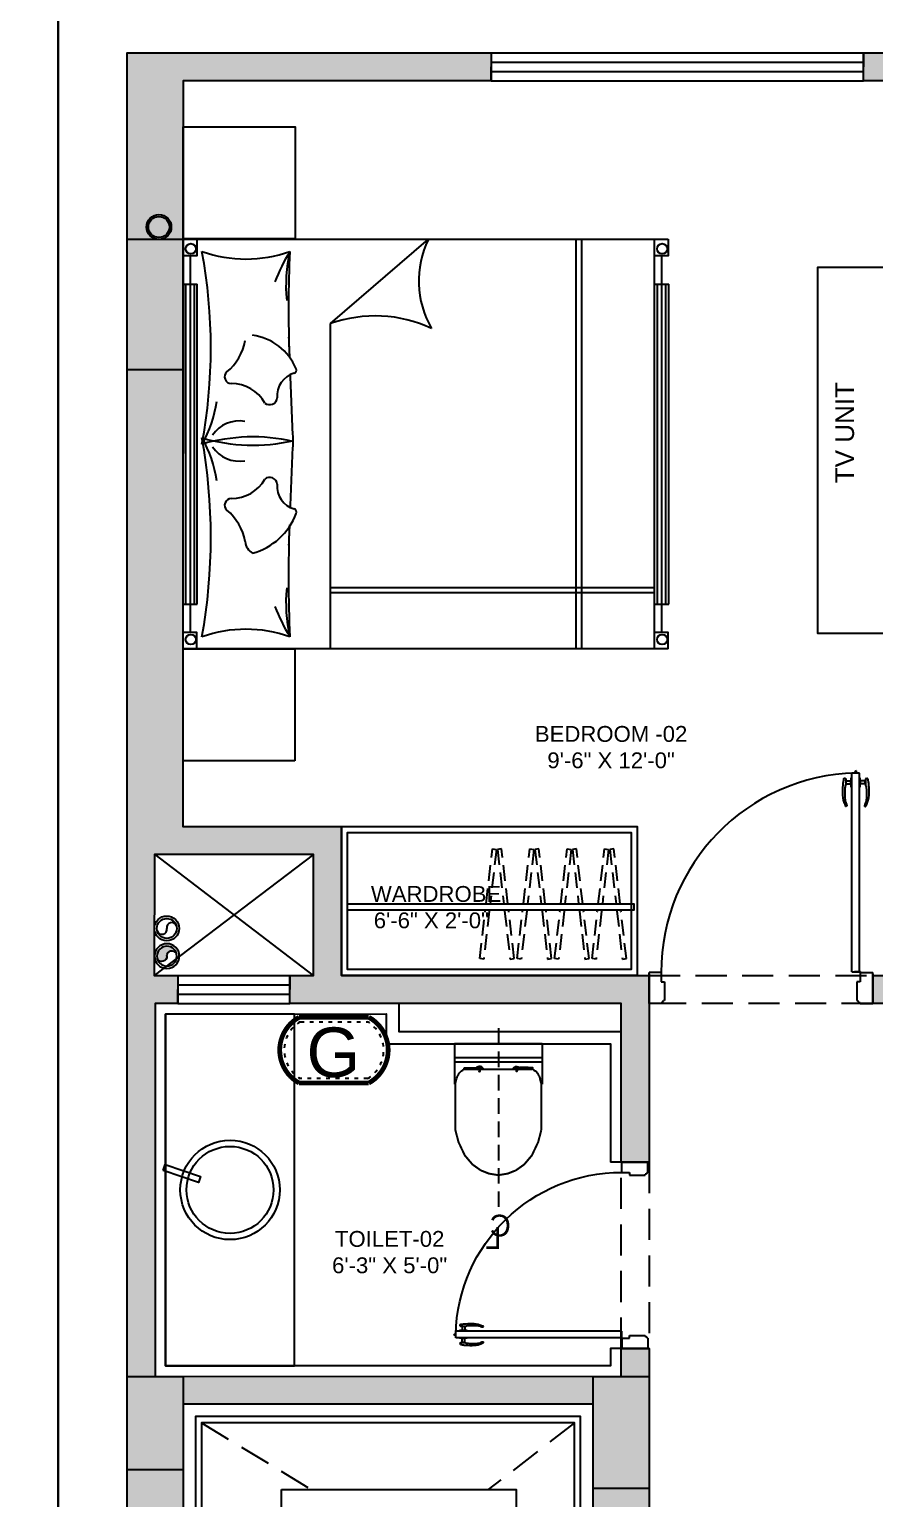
# Model space of a CAD drawing. Extents: x 374263 to 374793, y -84373 to -83661.
# Drawn here: x 374669.3 to 374715.7, y -84090.2 to -84009.5 of the extents above; entities that cross this region are included whole.
import ezdxf

# ---------------------------------------------------------------- set-up
doc = ezdxf.new("R2010")
doc.units = 0
doc.header["$MEASUREMENT"] = 0
for name, pattern in [('ACAD_ISO03W100', [30, 12, -18]), ('DASHED', [0.75, 0.5, -0.25]), ('DASHED2', [0.375, 0.25, -0.125])]:
    doc.linetypes.add(name, pattern=pattern)
doc.layers.get('0').update_dxf_attribs({"linetype": 'CONTINUOUS'})
for name, color, linetype in [('_DIMENSION', 190, 'CONTINUOUS'), ('_ELEVATION__18', 6, 'CONTINUOUS'), ('_HATCH_251', 251, 'CONTINUOUS'), ('_TEXT', 3, 'CONTINUOUS'), ('COLUMN', 2, 'CONTINUOUS'), ('DOOR', 32, 'CONTINUOUS'), ('FORMAT_BODER', 34, 'CONTINUOUS'), ('FORMAT_BODER_HATCH', 8, 'CONTINUOUS'), ('FURNITURE', 36, 'CONTINUOUS'), ('HATCH', 251, 'CONTINUOUS'), ('PL_SOIL_PIPE', 20, 'CONTINUOUS'), ('PLUMBING_FITTINGS', 155, 'CONTINUOUS'), ('TOILET_FIXTURES', 125, 'CONTINUOUS')]:
    doc.layers.add(name, color=color, linetype=linetype)
doc.styles.add('6_IN', font='arial.ttf', dxfattribs={"height": 6})
doc.styles.add('ABHAY', font='cityb___.ttf', dxfattribs={"height": 8})
doc.styles.add('TEXT', font='arial.ttf', dxfattribs={"height": 5})

# ---------------------------------------------------------------- blocks, each defined once
blk = doc.blocks.new('HANDLE_')
at = {"color": 25}
for p, q in [((-0.7500000000004547, -1.09139e-11), (0.7500000000004547, 1.09139e-11)), ((-3.842498068636357, -0.8676284369915948), (-3.853216888692712, -0.9166993664020991)), ((-0.7499999999977263, -0.1250000000121645), (-0.7500000000004547, -1.20508e-11)), ((-0.7499999999977263, -0.1250000000121645), (0.7500000000022738, -0.1250000000121645)), ((-0.31193088684131, -0.1339285402199266), (-0.3119308868422195, -0.1250000000121645)), ((0.3032124157793987, -0.9556787557717143), (-0.3032124157766702, -0.9556787557717143)), ((-0.2933930870608492, -0.1524663399978863), (0.2933930870653967, -0.1524663399978863)), ((-0.2499999999986358, -0.902466339997886), (-0.2499999999986358, -0.1524663399978863)), ((-0.2499999999977263, -0.9024663399977724), (0.2500000000022737, -0.9024663399977724)), ((0.2500000000013642, -0.902466339997886), (0.2500000000013642, -0.1524663399977726)), ((0.3032124157793987, -0.9556787557717143), (0.3426731880731495, -0.95135046825294)), ((0.3119308868458575, -0.1339285402199266), (0.3119308868467669, -0.1250000000121645)), ((0.6463932587589625, -1.053500312676419), (0.646393258758053, -1.234952984337382)), ((0.7500000000022738, -0.1250000000121645), (0.7500000000004547, -1.20508e-11))]:
    blk.add_line(p, q, dxfattribs=at)
for centre, radius, start, end in [((-3.778072760740997, -0.9331134917514416), 0.0769159507294752, 167.6781249051478, 262.0686072607006), ((-3.767353940683732, -0.8840425623365034), 0.0769159507294752, 88.24931041742155, 167.6781249085744), ((-0.3009289805590924, -1.419460461631159), 0.4637873270867705, 90.28209423090686, 130.7272898885489), ((-0.2933930870608492, -0.1339285402175392), 0.0185377997804608, 180.0000000073801, 270), ((-0.2499999999986358, -0.9556787557762618), 0.0532124157783414, 90, 179.9999999951015), ((0.2500000000013642, -0.9556787557762618), 0.0532124157783414, 4.8983595e-09, 90), ((0.2933930870653967, -0.1339285402175392), 0.0185377997804608, 270, 359.9999999926198), ((0.415379954731634, -1.423615301906123), 0.477828784213676, 67.39559944381442, 98.75216363580843), ((0.5694773080263076, -1.234952984337155), 0.0769159507294752, 278.1758633467022, 359.9999999994072), ((0.5694773080290361, -1.053500312676192), 0.0769159507294752, 359.9999999998307, 67.39559944375627)]:
    blk.add_arc(centre, radius, start, end, dxfattribs=at)
for points, knots in [([(0.5804156764365871, -1.311087178844559), (0.2404666102843294, -1.359928414367117), (-0.5324436510968554, -1.500316170596986), (-2.807718213423413, -1.583981610057549), (-3.622089301655705, -1.037196674035044), (-3.779623931885451, -1.010556217176142), (-3.788686179886553, -1.009293665094332)], [0.06465077938968, 0.06465077938968, 0.06465077938968, 0.06465077938968, 0.4505205632379475, 1.832325763560979, 2.246212023165044, 2.271789688375158, 2.271789688375158, 2.271789688375158, 2.271789688375158]), ([(-0.6035313947181749, -1.067991453448598), (-0.6098302535333461, -1.068714258614932), (-0.6161585194799954, -1.069431592586282), (-0.7698983168706947, -1.08664164307754), (-0.9305572701600792, -1.099817278792102), (-2.418423520624401, -1.120246660228416), (-2.754086384392849, -1.10592491586908), (-3.055444082143821, -1.039428431763212), (-3.109407603767521, -1.023997047075339), (-3.205341281711751, -0.9890947827407216), (-3.252207411322614, -0.9665128117130732), (-3.367705836836193, -0.9102795760228444), (-3.434128194658569, -0.8767955881079386), (-3.560049150617032, -0.8354699217416055), (-3.607370699731744, -0.8233649423218594), (-3.697280721912193, -0.8102639610380036), (-3.733476652535956, -0.8081261451404771), (-3.765004116617547, -0.8071625141921002)], [0.6671451956050121, 0.6671451956050121, 0.6671451956050121, 0.6671451956050121, 0.6810983110480155, 0.6810983110480155, 1.004570596250969, 1.004570596250969, 1.651515166656878, 1.651515166656878, 1.812419402126525, 1.812419402126525, 1.988170690984935, 1.988170690984935, 2.163921979843344, 2.163921979843344, 2.251194067272754, 2.251194067272754, 2.323653162038147, 2.323653162038147, 2.323653162038147, 2.323653162038147])]:
    blk.add_open_spline(points, degree=3, knots=knots, dxfattribs=at)
blk = doc.blocks.new("D3'")
at = {"layer": 'DOOR', "color": 251}
for p, q in [((-3.364944593389736, 5.08796792857538), (-3.364944593389736, 37.09107455347919)), ((-2.114944593389735, 37.09107455348101), (-3.364944593389736, 37.09107455348101)), ((-2.582151463421723, 37.09107455348101), (-2.582151463421723, 37.42844256444266)), ((-2.114944593389735, 5.08796792857538), (-2.114944593389735, 37.09107455347919)), ((-36.00000000000046, 0), (-36.00000000000046, 5.000000000001818)), ((-34.03367700265244, 5.000000000001818), (-35.99999999999955, 5.000000000001818)), ((-36.00000000000091, 4.750000000000909), (-36, 0.2500000000009095)), ((-36.00000000000091, 4.750000000000909), (-36, 0.2500000000009095)), ((-36.00000000000046, 0.2500000000009095), (-36.00000000000046, 4.750000000000909)), ((-35.5, 5.000000000001818), (-35.5, 5.000000000001818)), ((-34.03367700265244, 5.000000000001818), (-34.03367700265244, 3.500000000001819)), ((-3.364944593389736, 5.08796792857538), (-2.114944593389735, 5.087967928577199)), ((-2.080378661138638, 5.089281034575833), (-2.952244309281923, 5.089281034574012)), ((-2.952244309281923, 5.073297343289596), (-2.952244309281923, 5.089281034574012)), ((-2.082332696775663, 5.073297343291415), (-2.952244309281923, 5.073297343289596)), ((-2.033677002652438, 5.000000000001818), (-2.033677002652438, 3.500000000001819)), ((-2.015983691284418, 5.006948337801077), (-2.015983691284418, 4.137036725293)), ((-2, 5.008902373436285), (-2, 4.137036725293)), ((-2.000000000000909, 5.000000000001818), (0, 5.000000000001818)), ((-0.75, 5.000000000001818), (-0.75, 5.000000000001818)), ((-0.75, 5.000000000001818), (-0.75, 5.000000000001818)), ((0, 0), (0, 5.000000000001818)), ((-4.547e-13, 0.2500000000045475), (-4.547e-13, 4.750000000004545)), ((-9.095e-13, 4.750000000007275), (0, 0.250000000007276)), ((-34.03367700265244, 3.500000000003637), (-33.53367700265244, 3.500000000001819)), ((-33.53367700265244, 3.500000000003637), (-33.53367700265244, 0.500000000003638)), ((-2.033677002652438, 3.500000000003637), (-2.533677002652437, 3.500000000001819)), ((-2.533677002652437, 3.500000000003637), (-2.533677002652437, 0.500000000003638)), ((-2.015983691284418, 4.137036725293), (-2, 4.137036725293)), ((-34.03367700265244, 1.819e-12), (-36.00000000000046, 0)), ((-34.03367700265244, 0.1381389938869688), (-34.03367700265244, 1.819e-12)), ((-33.53367700265244, 0.500000000001819), (-33.67181599653668, 0.500000000001819)), ((-2.533677002652437, 0.500000000001819), (-2.395538008768198, 0.500000000001819)), ((-2.033677002652438, 0.1381389938869688), (-2.033677002652438, 1.819e-12)), ((-2.033677002652438, 1.819e-12), (0, 0))]:
    blk.add_line(p, q, dxfattribs=at)
blk.add_circle((-2.015983691284644, 5.073297343291415), 0.0663490054912472, dxfattribs=at)
for centre, radius, start, end in [((-2.001500999663903, 5.06734061591726), 32.03224678733896, 91.32096415422062, 180.1204516170646), ((-2.582151463421951, 37.09107455348101), 0.3373680109623365, 90, 180), ((-34.03367700265267, 0.500000000001819), 0.3618609855343493, 269.9999999999479, 0), ((-2.033677002652666, 0.500000000001819), 0.3618609855343493, 180, 270.0000000000521)]:
    blk.add_arc(centre, radius, start, end, dxfattribs=at)
at = {"layer": 'DOOR', "color": 251, "extrusion": (0, 0, -1), "zscale": -1, "rotation": 90}
blk.add_blockref('HANDLE_', (3.364944593378821, 35.59107455347919), dxfattribs=at)
at = {"layer": 'DOOR', "color": 251, "rotation": 90}
blk.add_blockref('HANDLE_', (-2.114944593400648, 35.59107455347919), dxfattribs=at)
blk = doc.blocks.new('W_C')
at = {"layer": 'TOILET_FIXTURES', "color": 0, "linetype": 'DASHED2', "ltscale": 10}
blk.add_line((76930.99999999997, -182791.5000000001), (76930.99999999997, -182821.5), dxfattribs=at)
at = {"layer": 'TOILET_FIXTURES', "extrusion": (1.22205784014e-05, 1.87020996e-08, 0.9999999999253286)}
for p, q in [((76923.95652173957, -182793.999999999, 8.60753783063e-05), (76923.95652173857, -182800.4695277456, 8.61963720707e-05)), ((76923.95652173957, -182793.999999999, 8.60753783063e-05), (76938.0434782605, -182794.0000000011, -8.60753783074e-05)), ((76938.0434782605, -182794.0000000011, -8.60753783074e-05), (76938.04347825947, -182800.4695277477, -8.5954384543e-05)), ((76936.49315291051, -182798.091752719, -6.70529814524e-05), (76925.59165039148, -182798.0917527172, 6.61696847844e-05)), ((76924.10536490874, -182800.3274194626, 8.43747647169e-05), (76924.29398361118, -182799.6302133218, 8.20566958569e-05)), ((76937.91183730144, -182800.33395942, -8.43481913059e-05), (76937.72321859866, -182799.6302133239, -8.20563231911e-05))]:
    blk.add_line(p, q, dxfattribs=at)
for points, elevation in [([(76937.99213957172, -182796.1736521909), (76923.9565159943, -182796.1736521888), (76923.95651599416, -182796.9662218839), (76937.99213957161, -182796.9662218859)], 0.9367226854038214), ([(76926.19775980865, -182797.8268445524), (76925.52404355502, -182797.8268445523), (76925.52404355493, -182798.091752735), (76926.19775980862, -182798.091752735)], 0.9367226854038208), ([(76926.19775980865, -182797.8268445524), (76926.81610216126, -182797.8268445525), (76926.81610216117, -182798.0917527352), (76926.19775980862, -182798.091752735)], 0.9367226854038208), ([(76926.81610216126, -182797.8268445525), (76927.51750523978, -182797.8268445525), (76927.51750523974, -182798.0917527352), (76926.81610216117, -182798.0917527352)], 0.9367226854038204), ([(76935.27281509068, -182797.8429058157), (76934.54725813086, -182797.8429058155), (76934.54725813081, -182798.0917527362), (76935.27281509066, -182798.0917527364)], 0.9367226854038204), ([(76935.80513324692, -182797.8429058159), (76935.27281509068, -182797.8429058157), (76935.27281509066, -182798.0917527364), (76935.80513324687, -182798.0917527364)], 0.9367226854038208), ([(76936.49314716656, -182797.8429058159), (76935.80513324692, -182797.8429058159), (76935.80513324687, -182798.0917527364), (76936.4931471665, -182798.0917527366)], 0.9367226854038204)]:
    blk.add_lwpolyline(points, close=True, dxfattribs=dict(at, elevation=elevation))
at = {"layer": 'TOILET_FIXTURES', "extrusion": (1.22205784014e-05, 1.87020996e-08, 0.9999999999253286), "const_width": 0.3230591401852507}
for points, elevation in [([(76924.1053591638, -182800.3274194803), (76924.10535916264, -182807.9291317614)], 0.9367226854038208), ([(76924.10535916264, -182807.9291317614), (76924.59828323561, -182809.8091095084), (76925.60712904981, -182811.9464474375), (76926.84464669885, -182813.4116665592), (76928.18322757818, -182814.3634419875), (76929.4980696727, -182814.8842957426), (76931.081920971, -182815.1465199369)], 0.9367226854038212)]:
    blk.add_lwpolyline(points, dxfattribs=dict(at, elevation=elevation))
at = {"layer": 'TOILET_FIXTURES', "extrusion": (1.22205784014e-05, 1.87020996e-08, 0.9999999999253286), "const_width": 0.3230591401852507, "elevation": 0.9367226854038202}
blk.add_lwpolyline([(76937.91183155755, -182800.3274194824), (76937.91183155638, -182807.9249669013, -0.0641941157641644), (76937.91077524843, -182807.9331604468), (76937.41890748231, -182809.8091095103), (76936.41006166743, -182811.9464474392), (76935.172544018, -182813.4116665605), (76933.8339631385, -182814.3634419884), (76932.51912104362, -182814.884295743), (76930.93526974572, -182815.146519937)], format="xyb", dxfattribs=at)
at = {"layer": 'TOILET_FIXTURES', "extrusion": (1.22205784014e-05, 1.87020996e-08, 0.9999999999253286)}
for centre, radius in [((76928.04398853298, -182798.2938576332, 0.9367226854038214), 0.1205079526204136), ((76934.0509267175, -182798.297159632, 0.9367226854038215), 0.1315382488167764)]:
    blk.add_circle(centre, radius, dxfattribs=at)
for centre, radius, start, end in [((76926.40716609386, -182800.0588229607, 0.9367226854038203), 2.156216754448939, 114.1778502743317, 168.5344594617902), ((76928.01281549223, -182798.4489587993, 0.9367226854038205), 0.7952096467459662, 26.69219823938087, 128.5258389671439), ((76928.00948552696, -182798.3622299119, 0.936722685403821), 0.4736652703590666, 34.82209638647618, 145.1779035969845), ((76934.0426665876, -182798.2410837662, 0.9367226854038213), 0.6427739149827633, 38.27730437557205, 166.5661371476442), ((76934.0468132892, -182798.165288733, 0.9367226854038202), 0.3291560389786517, 12.90926341015889, 167.0907365728578), ((76935.610024627, -182800.0588229621, 0.9367226854038211), 2.156216754448939, 11.46554052120333, 65.82214970905258)]:
    blk.add_arc(centre, radius, start, end, dxfattribs=at)
at = {"layer": 'TOILET_FIXTURES', "color": 0, "linetype": 'DASHED2', "ltscale": 10, "char_height": 3.499999999999999, "width": 46.00910087005506, "attachment_point": 1, "style": 'ABHAY'}
for s, insert in [('\\A1;{\\fCentury Gothic|b0|i0|c0|p34;C}', (76928.99999999997, -182821.5)), ('\\A1;{\\fCentury Gothic|b0|i0|c0|p34;L}', (76930.50000000003, -182823.5000000001))]:
    blk.add_mtext(s, dxfattribs=dict(at, insert=insert))
blk = doc.blocks.new('WTRWF')
at = {"layer": 'PLUMBING_FITTINGS', "rotation": 180.0000078334754}
blk.add_blockref('W_C', (422106.4237395412, -345119.4306669388), dxfattribs=at)
blk = doc.blocks.new('WFA')
at = {"layer": 'FURNITURE', "linetype": 'DASHED', "ltscale": 5}
for points in [[(259475.3518783471, -20935.12798507938), (259467.6500667337, -20934.24296354223), (259467.7244815497, -20933.59537603107), (259475.3518783471, -20934.47184650014)], [(259476.5308765342, -20934.60732615617), (259485.3686293699, -20935.62287963781), (259485.2942145539, -20936.27046714904), (259476.5308765342, -20935.26346473536)], [(259475.3518783471, -20937.60122704455), (259467.6500667337, -20938.48624858167), (259467.7244815497, -20939.13383609286), (259475.3518783471, -20938.25736562374)], [(259476.5308765342, -20938.12188596776), (259485.3686293699, -20937.10633248606), (259485.2942145539, -20936.45874497489), (259476.5308765342, -20937.46574738857)]]:
    blk.add_lwpolyline(points, dxfattribs=at)
blk = doc.blocks.new('A$C65647B64')
at = {"layer": 'HATCH'}
h = blk.add_hatch(color=252, dxfattribs=at)
h.dxf.hatch_style = 1
h.paths.add_polyline_path([(9.000157906208187, 513.0000105146319), (0.0001579152885824, 513.0000105146319), (0.0001579152885824, 534.0000105146319), (9.000157906208187, 534.0000105146319)])
h = blk.add_hatch(color=256, dxfattribs=at)
h.dxf.hatch_style = 1
h.paths.add_polyline_path([(9.000157901260536, 335.9500105146435), (0.0001579103991389, 335.9500105146435), (0.0001579152885824, 350.9500105146435), (9.000157906091772, 350.9500105146435)])
h = blk.add_hatch(color=252, dxfattribs=at)
h.dxf.hatch_style = 1
h.paths.add_polyline_path([(84.00015790149337, 332.9500105146435), (75.00015791063197, 332.9500105146435), (75.00015790609177, 350.9500105146435), (84.00015789701138, 350.9500105146435)])
at = {"layer": 'COLUMN', "ltscale": 10}
for points in [[(9.000157906208187, 513.0000105146319), (0.0001579152885824, 513.0000105146319), (0.0001579152885824, 534.0000105146319), (9.000157906208187, 534.0000105146319)], [(9.000157901260536, 335.9500105146435), (0.0001579103991389, 335.9500105146435), (0.0001579152885824, 350.9500105146435), (9.000157906091772, 350.9500105146435)], [(84.00015790149337, 332.9500105146435), (75.00015791063197, 332.9500105146435), (75.00015790609177, 350.9500105146435), (84.00015789701138, 350.9500105146435)]]:
    blk.add_lwpolyline(points, close=True, dxfattribs=at)
blk = doc.blocks.new('RF')
at = {"layer": '_ELEVATION__18', "ltscale": 12, "const_width": 1.066210281212989}
blk.add_lwpolyline([(180518.3899854933, -96041.36760216898), (180502.8432171151, -96041.36760216921, -0.5903954171693245), (180502.8432171151, -96026.69798343319), (180518.3899854933, -96026.69798343319, -0.5903954171709516), (180518.3899854933, -96041.36760216898, 0.5903954171709516)], format="xyb", dxfattribs=at)
at = {"layer": '_HATCH_251', "linetype": 'ACAD_ISO03W100', "ltscale": 0.07}
blk.add_lwpolyline([(180518.1236733271, -96040.36760216898), (180503.1095292813, -96040.36760216921, -0.5677755705015859), (180503.1095292813, -96027.69798343319), (180518.1236733271, -96027.69798343319, -0.5677755705028685)], format="xyb", close=True, dxfattribs=at)
at = {"layer": '_TEXT', "insert": (180510.4947465362, -96040.19575134157), "char_height": 11.05446819561627, "width": 125.1391115068804, "attachment_point": 8, "style": '6_IN'}
blk.add_mtext('\\A1;{\\fSwis721 BdOul BT|b0|i0|c0|p82;G}', dxfattribs=at)
blk = doc.blocks.new('R_W_P')
h = blk.add_hatch(color=5)
edge = h.paths.add_edge_path()
edge.add_arc((0.5650995811330155, -0.5738365855424205), 1.09365611150203, 46.97891212682749, 148.3522443334496)
edge.add_arc((-1.296937221214949, 0.5738365855370386), 1.09365611150203, 226.9789121268035, 328.3522443334053, ccw=False)
edge.add_arc((-0.365918820044812, 0), 1.692307692307715, 7.665578230314793, 187.6655782302262, ccw=False)
for radius in [2.000000000000025, 1.692307692307715]:
    blk.add_circle((-0.365918820044812, 0), radius)
blk = doc.blocks.new('YTRYETY')
at = {"layer": 'PL_SOIL_PIPE', "ltscale": 15}
for radius in [1.999999999999999, 1.599999999999999]:
    blk.add_circle((93722.20259649427, -60350.95079915662), radius, dxfattribs=at)
for centre, start, end in [((93722.1349007243, -60350.15177561116), 102.7037645026153, 274.8427124536952), ((93722.27029226428, -60351.74982270207), 282.7037645026154, 94.84271245369528)]:
    blk.add_arc(centre, 0.8018861162721911, start, end, dxfattribs=at)
blk = doc.blocks.new('WASTE')
blk.add_hatch(color=132).paths.add_polyline_path([(0.9731623172859722, -1.196909174849662, 0.8053225441454062), (0.995486700558729, 0.4029350744169343, 0.4183062879604785), (-0.6268376827141529, -1.196909174849688, 0.4101326469305815), (0.9508379340129524, -2.796753424116312, -0.8053225441455412)])
for radius in [1.999999999999999, 1.599999999999999]:
    blk.add_circle((0.9731623172858468, -1.196909174849688), radius)
for centre, start, end in [((0.8097751235716948, -0.3945513710054791), 281.5099872441403, 76.5526600904395), ((1.136549510999997, -1.999266978693901), 101.5099872441403, 256.5526600904395)]:
    blk.add_arc(centre, 0.8188244136928791, start, end)
blk = doc.blocks.new('HH')
at = {"layer": 'FORMAT_BODER_HATCH', "ltscale": 12}
h = blk.add_hatch(color=251, dxfattribs=at)
h.dxf.hatch_style = 1
h.paths.add_polyline_path([(364651.477923392, -82436.69399200841), (364655.9779237104, -82436.69399200841), (364655.9779236869, -82440.44399201384), (364660.477922342, -82440.44399123784), (364660.4779222714, -82444.94399123784), (364655.9779236869, -82444.94399201384), (364655.9779236864, -82567.9439920139), (364651.4779236864, -82567.9439920139), (364651.477923687, -82563.44399201381), (364648.477923687, -82563.44399201384), (364648.477923687, -82558.94399201384), (364651.4779236869, -82558.94399201384)])
h.paths.add_polyline_path([(364696.4779223184, -82440.44399201384), (364711.4779236868, -82440.44399201385), (364711.4779236868, -82416.44399201384), (364768.477923687, -82416.44399201384), (364768.4780708271, -82974.44399201384), (364754.9779237159, -82974.44399208148), (364754.9779237159, -82969.94399201384), (364759.4779159009, -82969.94399201384), (364763.9779236868, -82969.94399201384), (364763.9779236867, -82831.94399201381), (364740.079591122, -82831.94399201378), (364740.079591122, -82827.44399201378), (364763.9779134879, -82827.44399201381), (364763.9779134878, -82612.94399201381), (364651.477923687, -82612.94399201381), (364651.4779236864, -82603.94399201384), (364655.9779236864, -82603.94399201384), (364655.9779236866, -82608.44399201384), (364763.9779236867, -82608.44399201397), (364763.9784032581, -82440.4428128141), (364759.4784032627, -82440.4428128141), (364759.4779236869, -82420.94399201384), (364715.9779236868, -82420.94399201384), (364715.9779236867, -82444.94399201384), (364696.4779223184, -82444.94399201384)])
h.paths.add_polyline_path([(364646.9779236869, -82410.44399202679), (364655.9779236869, -82410.44399201384), (364655.9779236995, -82418.69399200841), (364651.4779236814, -82418.69399200841), (364651.4779236869, -82414.94399201384), (364646.9779236843, -82414.94399201128)])
h.paths.add_polyline_path([(364691.8883714481, -82827.44399201384), (364691.8883714481, -82969.94399201384), (364724.8415710991, -82969.94399201384), (364724.8415710991, -82974.44399201384), (364687.3883714481, -82974.44399201384), (364687.3883714481, -82951.94399201387), (364684.4779270589, -82951.94399201384), (364684.4779270589, -82947.44399201387), (364687.388371448, -82947.44399201387), (364687.3883714481, -82831.94399201381), (364660.1521732968, -82831.94399201375), (364660.1521732968, -82827.44399201375)], flags=17)
edge = h.paths.add_edge_path()
edge.add_line((364614.066056504, -82947.44268446518), (364624.4779270589, -82947.44399201387))
edge.add_line((364624.4779270589, -82947.44399201387), (364624.4779270589, -82951.94399201384))
edge.add_line((364624.4779270589, -82951.94399201384), (364621.4779236868, -82951.94399201387))
edge.add_line((364621.4779236868, -82951.94399201387), (364621.4779236869, -82977.44399201882))
edge.add_line((364621.4779236869, -82977.44399201882), (364616.9779236869, -82977.44399201384))
edge.add_line((364616.9779236869, -82977.44399201384), (364616.9779236869, -82951.94399201384))
edge.add_line((364616.9779236869, -82951.94399201384), (364612.5647312794, -82951.94399201384))
edge.add_line((364612.5647312794, -82951.94399201384), (364612.5673817287, -82947.44399201384))
h.paths.add_polyline_path([(364588.5246398939, -83001.44399137175), (364588.5246398939, -83006.19398419894), (364558.5246398939, -83006.19398419894), (364558.5246398939, -83001.44399179668), (364554.0246398215, -83001.44399193443), (364541.9785676553, -83001.44399193443), (364541.9785222922, -83001.44399203104), (364537.4785222922, -83001.44399209478), (364537.4785079404, -82996.94399205995), (364532.9780488604, -82996.94399206548), (364532.9780488345, -82978.94312357577), (364537.4783070624, -82978.94312357024), (364537.478048805, -82951.9439920083), (364582.561561612, -82951.94399201384), (364582.561561612, -82947.44399201384), (364537.4779236868, -82947.44399201384), (364537.4779236868, -82831.94399201384), (364624.1546590683, -82831.94399201378), (364624.1546590683, -82827.44399201378), (364612.4779414858, -82827.44399201381), (364612.4779236868, -82727.4415599941), (364607.9779236869, -82727.4415599941), (364607.9779236868, -82827.44333154491), (364532.9786116753, -82827.44333154487), (364532.9779236823, -82686.44399201384), (364549.4779236868, -82686.44399201381), (364549.4779236868, -82681.94399201384), (364537.4779236777, -82681.94399201384), (364537.4779236843, -82627.94399201384), (364603.4779206244, -82627.94399201381), (364603.4779206244, -82681.94397976407), (364585.4779236868, -82681.94399201381), (364585.4779236868, -82686.44399201384), (364607.9779236823, -82686.44399201384), (364607.9779236869, -82690.94401888968), (364612.4779236868, -82690.94407264142), (364612.4779134695, -82618.99353512423), (364607.977923687, -82618.99444890342), (364607.9779236823, -82623.49399201383), (364532.9779240334, -82623.44399201384), (364532.9779236868, -82563.44399201384), (364536.6680373027, -82563.44399201384), (364536.6680373027, -82558.93179253244), (364532.8581509187, -82558.93117943776), (364532.8743609331, -82539.44399201384), (364558.4779236868, -82539.44399201374), (364558.4779236868, -82558.93530222379), (364554.6680373027, -82558.9346891291), (364554.6680373027, -82563.44399201384), (364607.977923687, -82563.44399201384), (364607.9785774614, -82588.99214757112), (364612.4785774614, -82588.99214757112), (364612.477923687, -82558.94399201384), (364562.9740628398, -82558.93602575167), (364562.9779236868, -82534.94399201372), (364537.428013926, -82534.94399201384), (364537.5278334476, -82414.94399201384), (364587.0869650373, -82414.94399201384), (364587.0869650373, -82410.44399196413), (364528.4779236868, -82410.44399201384), (364528.4779236868, -83010.44399201384), (364621.4779236604, -83010.44399201384), (364621.4779236665, -82996.9439909147), (364616.9783971464, -82996.94399092795), (364616.9779236665, -83001.44399088339)])
at = {"layer": 'FORMAT_BODER_HATCH', "color": 4}
for p, q in [((364587.0869650373, -82410.44399196413), (364587.08696503495, -82412.69399196413)), ((364587.0869650373, -82410.44399196413), (364646.9779236869, -82410.44399202679)), ((364646.9779236869, -82410.44399202679), (364646.9779236845, -82412.69399202679)), ((364587.08696503256, -82414.94399196413), (364587.08696503495, -82412.69399196413)), ((364646.9779236822, -82414.94399202679), (364646.9779236845, -82412.69399202679)), ((364587.08696503256, -82414.94399196413), (364646.9779236822, -82414.94399202679)), ((364536.6680372973, -82558.93789227317), (364554.6680373027, -82558.9346891291)), ((364536.6680372973, -82558.93789227317), (364536.66843769036, -82561.18789223755)), ((364554.6680373027, -82558.9346891291), (364554.6684376957, -82561.18468909348)), ((364536.66883808334, -82563.43789220192), (364536.66843769036, -82561.18789223755)), ((364554.6688380887, -82563.43468905786), (364554.6684376957, -82561.18468909348)), ((364536.66883808334, -82563.43789220192), (364554.6688380887, -82563.43468905786))]:
    blk.add_line(p, q, dxfattribs=at)
at = {"layer": 'FORMAT_BODER_HATCH'}
for p, q in [((364587.0869650357, -82411.94399196413), (364646.97792368534, -82411.94399202679)), ((364587.08696503413, -82413.44399196413), (364646.97792368376, -82413.44399202679)), ((364536.668304226, -82560.43789224942), (364554.66830423137, -82560.43468910536)), ((364536.66857115465, -82561.93789222567), (364554.66857116, -82561.93468908161))]:
    blk.add_line(p, q, dxfattribs=at)
at = {"layer": 'FORMAT_BODER_HATCH', "linetype": 'BYBLOCK'}
for p, q in [((364561.2428908545, -82454.00524788142), (364576.9728571858, -82440.44399201382)), ((364613.3491861906, -82506.37910162263), (364613.3491861906, -82440.44399201382)), ((364538.643508847, -82443.09856165551), (364538.643508847, -82503.72453198094)), ((364614.5147713508, -82443.09856165551), (364614.5147713508, -82503.72453198094)), ((364561.2428908545, -82506.37910162263), (364561.2428908545, -82454.00524788142))]:
    blk.add_line(p, q, dxfattribs=at)
at = {"layer": 'FORMAT_BODER_HATCH', "color": 251, "ltscale": 10}
blk.add_line((364607.977923687, -82588.99214757112), (364606.2842008063, -82588.99214757112), dxfattribs=at)
at = {"layer": 'FORMAT_BODER_HATCH', "color": 251, "linetype": 'DASHED2', "ltscale": 20}
for p, q in [((364540.4779236869, -82630.94399201384), (364558.1314272893, -82641.66672075607)), ((364600.4779236868, -82630.94399201384), (364586.6111342041, -82641.66672075607))]:
    blk.add_line(p, q, dxfattribs=at)
at = {"layer": 'FORMAT_BODER_HATCH', "color": 251, "ltscale": 12}
for points in [[(364621.4779236543, -83001.443990905), (364621.4779236604, -83001.443990905), (364621.4779236604, -83010.44399201384), (364528.4779236868, -83010.44399201384), (364528.4779236868, -82410.44399201384), (364587.0869650373, -82410.44399196413), (364587.0869650373, -82414.94399201384), (364537.5278334476, -82414.94399201384), (364537.428013926, -82534.94399201384), (364562.9779236868, -82534.94399201372), (364562.9740628398, -82558.93602575167), (364612.477923687, -82558.94399201384), (364612.4792312357, -82588.99214757112), (364607.977923687, -82588.99214757112), (364607.977923687, -82563.44399201384), (364554.6680373027, -82563.44399201384)], [(364554.6680373027, -82563.44399201384), (364554.6680373027, -82558.9346891291), (364558.4779236868, -82558.93530222379), (364558.4779236868, -82539.44399201374), (364532.8743609331, -82539.44399201384), (364532.8581509187, -82558.93117943776), (364536.6680373027, -82558.93179253244), (364536.6680373027, -82563.44399201384), (364532.9779236868, -82563.44399201384), (364532.9779240334, -82623.44399201384), (364607.9779236823, -82623.49399201383), (364607.977923687, -82618.99353512423), (364612.4779134695, -82618.99444890342), (364612.4779236868, -82690.94404576554)], [(364603.4779206244, -82681.94397976407), (364603.4779206244, -82627.94399201381), (364537.4779236843, -82627.94399201384), (364537.4779236777, -82681.94399201384)], [(364572.1915173417, -82563.44399326443), (364572.1896235359, -82567.94399326449), (364607.9779237654, -82567.94399305774), (364607.977923687, -82563.44399201384), (364572.1915173417, -82563.44399326443)]]:
    blk.add_lwpolyline(points, dxfattribs=at)
for points in [[(364646.9779236869, -82410.44399202679), (364655.9779236869, -82410.44399201384), (364655.9779236995, -82418.69399200841), (364651.4779236814, -82418.69399200841), (364651.4779236869, -82414.94399201384), (364646.9779236843, -82414.94399201128)], [(364651.477923392, -82436.69399200841), (364655.9779237104, -82436.69399200841), (364655.9779236869, -82440.44399201384), (364660.477922342, -82440.44399123784), (364660.4779222714, -82444.94399123784), (364655.9779236869, -82444.94399201384), (364655.9779236864, -82567.9439920139), (364651.4779236864, -82567.9439920139), (364651.477923687, -82563.44399201381), (364648.477923687, -82563.44399201384), (364648.477923687, -82558.94399201384), (364651.4779236869, -82558.94399201384)]]:
    blk.add_lwpolyline(points, close=True, dxfattribs=at)
at = {"layer": 'FORMAT_BODER_HATCH', "color": 251}
for points in [[(364555.5066217993, -82440.34399201385), (364537.5066217993, -82440.34399201385), (364537.5066217993, -82422.34399201385), (364555.5066217993, -82422.34399201385)], [(364555.4779236868, -82524.37910162263), (364537.4779236868, -82524.37910162263), (364537.4779236868, -82506.37910162263), (364555.4779236868, -82506.37910162263)], [(364553.3459930675, -82641.66672075604), (364591.1197628873, -82641.66672075604), (364591.1197628873, -82668.96820219883), (364553.3459930675, -82668.96820219883)]]:
    blk.add_lwpolyline(points, close=True, dxfattribs=at)
at = {"layer": 'FORMAT_BODER_HATCH', "linetype": 'BYBLOCK'}
for points in [[(364539.6824884128, -82440.44399201382), (364539.6824884128, -82443.09856165551), (364537.4779236868, -82443.09856165551)], [(364615.5537509166, -82506.37910162263), (364537.4779236868, -82506.37910162263), (364537.4779236868, -82440.44399201384), (364615.5537509166, -82440.4439920129)], [(364600.778114441, -82506.37910162263), (364600.778114441, -82440.44399201382)], [(364601.6541859757, -82506.37910162263), (364601.6541859757, -82440.44399201382)], [(364615.5537509166, -82440.44399201382), (364615.5537509166, -82443.09856165551), (364613.3491861906, -82443.09856165551)], [(364537.4779236868, -82447.64763372649), (364539.7720920296, -82447.64763372649)], [(364537.9576019013, -82499.17545990997), (364537.9576019013, -82447.64763372649)], [(364539.3199654782, -82499.17545990997), (364539.3199654782, -82447.64763372649)], [(364539.7720920296, -82499.17545990997), (364539.7720920296, -82447.64763372649)], [(364613.3491861906, -82447.64763372649), (364615.6433545343, -82447.64763372649)], [(364613.828864406, -82499.17545990997), (364613.828864406, -82447.64763372649)], [(364615.191227982, -82499.17545990997), (364615.191227982, -82447.64763372649)], [(364615.6433545343, -82499.17545990997), (364615.6433545343, -82447.64763372649)], [(364613.3491861906, -82496.54489580706), (364561.2428908545, -82496.54489580706)], [(364613.3491861906, -82497.31922970504), (364561.2428908545, -82497.31922970504)], [(364537.4779236868, -82499.17545990997), (364539.7720920296, -82499.17545990997)], [(364613.3491861906, -82499.17545990997), (364615.6433545343, -82499.17545990997)], [(364539.6824884128, -82506.37910162263), (364539.6824884128, -82503.72453198094), (364537.4779236868, -82503.72453198094)], [(364615.5537509166, -82506.37910162263), (364615.5537509166, -82503.72453198094), (364613.3491861906, -82503.72453198094)]]:
    blk.add_lwpolyline(points, dxfattribs=at)
at = {"layer": 'FORMAT_BODER_HATCH', "color": 251, "ltscale": 0.2}
for points in [[(364651.4779236869, -82503.88208451006), (364639.6701219689, -82503.88208451006), (364639.670121969, -82444.94399201384), (364651.477923687, -82444.94399201384)], [(364555.421646958, -82621.75027020031), (364555.4216467742, -82565.13771489455), (364534.6716465675, -82565.13771489455), (364534.6716467513, -82621.75027020031)], [(364534.2806022796, -82590.29629853803), (364534.603732518, -82589.34994403312), (364540.3036375209, -82591.2868545894), (364539.9805072825, -82592.23320909431)]]:
    blk.add_lwpolyline(points, close=True, dxfattribs=at)
at = {"layer": 'FORMAT_BODER_HATCH', "color": 251, "ltscale": 10}
for points in [[(364562.9779236868, -82551.44399201384), (364562.9779236868, -82534.94399201384), (364610.5874603552, -82534.94399201384), (364610.5874603552, -82558.94399201384), (364562.9779236868, -82558.94399201384), (364562.9779236868, -82534.94399201381), (364562.9779236868, -82534.94399201384)], [(364558.4779236868, -82539.44399201374), (364532.8581509187, -82558.93117943776)], [(364558.4779236868, -82558.94399201384), (364532.9779236868, -82539.44399201384)], [(364607.977923687, -82618.99399201383), (364606.2842008063, -82618.99399201383), (364606.2842008063, -82621.7502691331), (364534.6716465675, -82621.75027038112), (364534.6716465675, -82565.13771489455), (364570.1902200714, -82565.12336658817), (364570.1902200877, -82569.92964476114), (364606.2842008063, -82569.94399307085), (364606.2842008063, -82588.99399201383)]]:
    blk.add_lwpolyline(points, dxfattribs=at)
for points in [[(364563.9779236868, -82550.44399201387), (364563.9779236868, -82535.94399201384), (364609.5874603552, -82535.94399201384), (364609.5874603552, -82557.94399201384), (364563.9779236868, -82557.94399201384), (364563.9779236868, -82550.44399201384)], [(364563.9779236868, -82548.40323505673), (364563.9779236868, -82547.4032350567), (364610.0452809064, -82547.40323505682), (364610.0452809064, -82548.40323505682), (364574.9357442381, -82548.40323505682), (364574.9357442381, -82548.40323505682)]]:
    blk.add_lwpolyline(points, close=True, dxfattribs=at)
at = {"layer": 'FORMAT_BODER_HATCH', "color": 251, "linetype": 'DASHED2', "ltscale": 20}
for points in [[(364612.477923687, -82558.94399201384), (364648.477923687, -82558.94399201384), (364648.477923687, -82563.44399201381), (364612.477923687, -82563.44399201384)], [(364607.9779185783, -82618.99399201383), (364607.9779185783, -82588.99214757112), (364612.4779185783, -82588.99214757112), (364612.4779185783, -82618.99399201383)]]:
    blk.add_lwpolyline(points, close=True, dxfattribs=at)
at = {"layer": 'FORMAT_BODER_HATCH', "color": 251, "linetype": 'CONTINUOUS', "ltscale": 10}
for points in [[(364539.4779236868, -82679.94399201381), (364601.4779236868, -82679.94399201384), (364601.4779236868, -82629.94399201381), (364539.4779236868, -82629.94399201381)], [(364540.4779236868, -82678.94399201381), (364600.4779236868, -82678.94399201384), (364600.4779236868, -82630.94399201381), (364540.4779236868, -82630.94399201381)]]:
    blk.add_lwpolyline(points, close=True, dxfattribs=at)
at = {"layer": 'FORMAT_BODER_HATCH', "linetype": 'BYBLOCK'}
for centre in [(364538.7242349947, -82441.95842898708), (364614.5954974985, -82441.95842898708), (364538.7242349947, -82504.8646646503), (364614.5954974985, -82504.8646646503)]:
    blk.add_circle(centre, 0.8213620001911635, dxfattribs=at)
at = {"layer": 'FORMAT_BODER_HATCH', "color": 251, "ltscale": 0.2}
for radius in [8, 7]:
    blk.add_circle((364545.0466466709, -82593.44399263784), radius, dxfattribs=at)
at = {"layer": 'FORMAT_BODER_HATCH', "linetype": 'BYBLOCK'}
for centre, radius, start, end in [((364590.6791371444, -82447.14015069955), 15.25452888333852, 153.962327859997, 210.0173730417524), ((364456.6196095526, -82457.90450181418), 85.33769666956896, 349.5249660774676, 10.47503392253241), ((364547.6036162509, -82422.72457458709), 20.89673707035097, 250.2291039489654, 289.7708960510345), ((364580.8483589042, -82458.1784476198), 30.56934476195656, 148.9025029548068, 159.13973925094), ((364578.1088547774, -82447.82933149558), 24.0597391914971, 166.9326280439726, 185.8487471700852), ((364755.9849779142, -82451.69751085319), 201.5279024963626, 177.3527278321961, 182.1874007587345), ((365075.7698348893, -82451.53461298883), 521.3127599483022, 180.0403459274256, 180.0472286356962), ((364568.4177817955, -82474.2762788979), 21.50334296055688, 65.10240396449126, 109.4913155705115), ((364547.3850986792, -82464.80028725021), 9.021565989300015, 23.02092609542746, 81.76162060142791), ((364621.7955534134, -82454.50346252487), 67.33851045081299, 181.4189596731996, 184.1998436667029), ((364538.8778723769, -82455.0989838883), 8.775598779056915, 310.2521925173548, 349.2575563509303), ((364545.2300865438, -82462.60194008217), 1.055218911603481, 130.2521925173548, 270.4936447026308), ((364556.363876492, -82465.59783524998), 3.741140320562588, 105.4045852417005, 185.5924601154575), ((365075.7698348893, -82445.70668718849), 521.3127599483022, 181.8171612186096, 182.9966658523561), ((364555.2124430185, -82461.49152377692), 0.5238628932036851, 287.5153131098519, 24.74465980155408), ((364545.292113159, -82469.80099494547), 6.144103155822339, 29.30339457307657, 90.49364470263083), ((364551.4183939744, -82465.83495915752), 1.22877742232281, 231.294542483314, 354.0461692683741), ((364522.7407279501, -82463.39187384654), 20.42528975520247, 330.5975120922469, 351.1793057341882), ((364546.5594100032, -82474.91484039069), 5.241546760276681, 80.72172329587191, 145.7354236679696), ((364548.7416786302, -82501.49673418306), 29.25199720225677, 77.30540100390978, 106.2929183472159), ((364451.0772161105, -82488.41859182321), 90.88009011172528, 349.8502693154703, 10.14973068452971), ((364522.7407279501, -82482.43121978991), 20.42528975520247, 8.820694265811724, 29.40248790775315), ((364548.7416786302, -82444.3263594534), 29.25199720225677, 253.707081652784, 282.6945989960902), ((365075.7698348893, -82500.1164064489), 521.3127599483022, 177.0033341476438, 178.1828387813903), ((364546.5594100032, -82470.9082532467), 5.241546760276681, 214.2645763320304, 279.2782767041281), ((364545.292113159, -82476.02209869192), 6.144103155822339, 269.5063552973692, 330.6966054269234), ((364551.4183939744, -82479.98813447893), 1.22877742232281, 5.953830731625902, 128.7054575166859), ((364556.363876492, -82480.22525838648), 3.741140320562588, 174.4075398845425, 254.5954147582995), ((364545.2300865438, -82483.22115355429), 1.055218911603481, 89.50635529736918, 229.7478074826452), ((364538.8778723769, -82490.72410974816), 8.775598779056915, 10.7424436490697, 49.74780748264514), ((364546.0243385376, -82481.0054651143), 10.2936902064391, 284.9382031305051, 339.8534400068328), ((364555.2124430185, -82484.33156986047), 0.5238628932036851, 335.2553401984459, 72.48468689014808), ((364780.3803123268, -82494.57801061349), 225.923236986236, 177.9340834906812, 182.500239668948), ((364621.7955534134, -82491.31963111159), 67.33851045081299, 175.8001563332971, 178.5810403268003), ((364549.74987475, -82488.96929117102), 2.253345527519222, 183.0296517776744, 241.5909505568956), ((364578.1088547774, -82498.99376214088), 24.0597391914971, 174.1512528299147, 193.0673719560273), ((365075.7698348893, -82495.28848064762), 521.3127599483022, 179.9527713643037, 179.9596540725743), ((364580.8483589042, -82488.6446460176), 30.56934476195656, 200.8602607490599, 211.0974970451931), ((364547.6036162509, -82524.09851904937), 20.89673707035097, 70.22910394896545, 109.7708960510346)]:
    blk.add_arc(centre, radius, start, end, dxfattribs=at)
at = {"layer": 'FORMAT_BODER_HATCH', "color": 251, "extrusion": (0, 0, -1)}
for name, p, xscale, zscale, rotation in [('R_W_P', (-364533.965463683, -82438.45608834535), -0.9999999999999998, -0.9999999999999998, 358.7661657752257), ('YTRYETY', (-415019.2502049256, 16833.82984400263), -1, -1, 84.15017993254243)]:
    blk.add_blockref(name, p, dxfattribs=dict(at, xscale=xscale, zscale=zscale, rotation=rotation))
at = {"layer": 'FORMAT_BODER_HATCH', "color": 251, "ltscale": 12}
blk.add_blockref('A$C65647B64', (364528.4782453472, -82974.44282332873), dxfattribs=at)
at = {"layer": 'FORMAT_BODER_HATCH', "color": 251, "ltscale": 10, "xscale": 0.9999309507931979, "yscale": 0.9999309507931979, "zscale": 0.9999309507931979}
blk.add_blockref("D3'", (364648.477923687, -82563.44399201384), dxfattribs=at)
at = {"layer": 'FORMAT_BODER_HATCH', "color": 251, "rotation": 90}
for p in [(343651.6414381369, -342023.9341115911), (343657.6640407007, -342023.9341115911), (343663.6866432644, -342023.9341115911), (343669.7092458283, -342023.9341115911)]:
    blk.add_blockref('WFA', p, dxfattribs=at)
at = {"layer": 'FORMAT_BODER_HATCH', "color": 251}
for name, p, xscale, rotation in [('WASTE', (364533.4810771117, -82555.18339424246), -0.9999999999999997, 104.623058545364), ('WTRWF', (19412.83893845929, -244895.3790159796), -1, 180)]:
    blk.add_blockref(name, p, dxfattribs=dict(at, xscale=xscale, rotation=rotation))
at = {"layer": 'FORMAT_BODER_HATCH', "color": 251, "linetype": 'BYBLOCK', "xscale": 0.7212602148737174, "yscale": 0.7212602148737174, "zscale": 0.7212602148737174}
blk.add_blockref('RF', (234366.6462789122, -13305.42219704219), dxfattribs=at)
at = {"layer": 'FORMAT_BODER_HATCH', "color": 251, "ltscale": 10, "xscale": -0.833333333333308, "yscale": 0.833333333333308, "zscale": 0.8333333333333075, "rotation": 90}
blk.add_blockref("D3'", (364612.2708998715, -82618.99351461309), dxfattribs=at)
at = {"layer": 'FORMAT_BODER_HATCH', "color": 251, "insert": (364642.4739778436, -82471.55729391359), "char_height": 3, "width": 126.7418940492656, "attachment_point": 2, "rotation": 89.99999999999999, "style": 'TEXT'}
blk.add_mtext('{\\A1;TV UNIT }', dxfattribs=at)
at = {"layer": 'FORMAT_BODER_HATCH', "color": 251, "char_height": 2.549168613771349, "width": 34.89980532792569, "attachment_point": 8, "style": 'TEXT'}
for s, insert in [('\\A1;BEDROOM -02\\P9\'-6" X 12\'-0"', (364606.3762114532, -82525.61053900211)), ('{\\FCandara;\\W1.69048; }{\\A1;WARDROBE}\\P{\\A1;6\'-6" X 2\'-0"}', (364577.4465914386, -82551.36921985607)), ('\\A1;TOILET-02\\P6\'-3" X 5\'-0"', (364570.7373728394, -82606.88997610027))]:
    blk.add_mtext(s, dxfattribs=dict(at, insert=insert))

msp = doc.modelspace()

# ---------------------------------------------------------------- hatches: boundary and pattern name
at = {"layer": 'HATCH'}
h = msp.add_hatch(color=43, dxfattribs=at)
h.dxf.hatch_style = 1
h.paths.add_polyline_path([(374266.0412682334, -83663.76618366918), (374764.2211455237, -83663.76618366918), (374764.2211455237, -84370.36825451953), (374266.0412682334, -84370.36825451953)])
h.paths.add_polyline_path([(374267.735757612, -83665.4606730477), (374762.5266561451, -83665.4606730477), (374762.5266561451, -84368.673765141), (374267.735757612, -84368.673765141)], flags=16)

# ---------------------------------------------------------------- linework, layer by layer
at = {"layer": 'FORMAT_BODER'}
msp.add_line((374670.8697352632, -84312.54655578524), (374670.8697352632, -83968.90546048716), dxfattribs=at)
msp.add_lwpolyline([(374670.8697352632, -84243.47784565334), (374759.1376773881, -84243.47784565334), (374759.1376773881, -83968.90546048716), (374670.8697352632, -83968.90546048716)], close=True, dxfattribs=at)

# ---------------------------------------------------------------- block references
at = {"layer": '_DIMENSION', "xscale": 0.3410751181016229, "yscale": 0.3410751181016229, "zscale": 0.3410751181016229}
msp.add_blockref('HH', (250343.0633473484, -55902.64898033386), dxfattribs=at)

doc.saveas('drawing.dxf')
